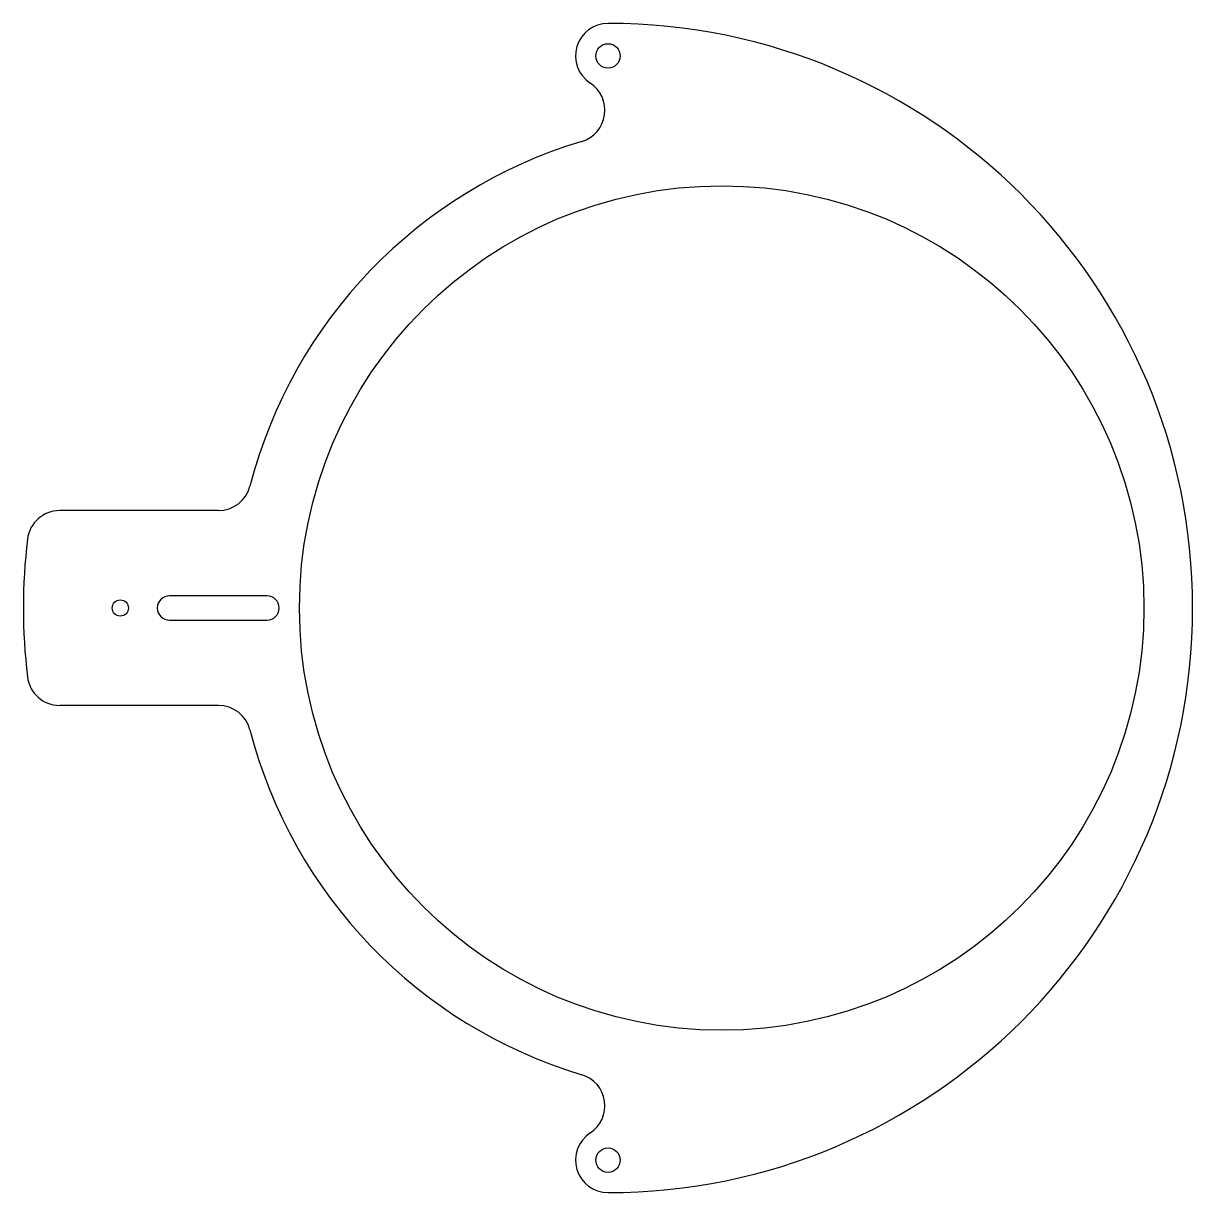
# Model space of a CAD drawing. Header units: inches. Extents: x 33.4 to 51.4, y 8.1 to 26.1.
import ezdxf

# ---------------------------------------------------------------- set-up
doc = ezdxf.new("R2010")
doc.units = ezdxf.units.IN
doc.header["$MEASUREMENT"] = 0

msp = doc.modelspace()

# ---------------------------------------------------------------- linework, layer by layer
at = {"color": 3}
for p, q in [((41.89, 25.564), (41.89, 25.564)), ((36.394, 18.564), (33.949, 18.564)), ((37.14, 17.252), (35.64, 17.252)), ((35.64, 16.877), (37.14, 16.877)), ((36.394, 15.564), (33.949, 15.564)), ((41.89, 8.564), (41.89, 8.564))]:
    msp.add_line(p, q, dxfattribs=at)
for centre, radius in [((42.39, 25.564), 0.188), ((44.14, 17.064), 6.5), ((34.882, 17.064), 0.125), ((42.39, 8.564), 0.188)]:
    msp.add_circle(centre, radius, dxfattribs=at)
for centre, radius, start, end in [((42.39, 25.564), 0.5, 90, 236.8192), ((42.39, 17.064), 9, 270, 90), ((41.843, 24.727), 0.5, 286.6882, 56.8192), ((44.14, 17.064), 7.5, 106.6882, 165.5225), ((36.394, 19.064), 0.5, 270, 345.5225), ((33.949, 18.064), 0.5, 90, 173.2437), ((42.39, 17.064), 9, 173.2437, 186.7563), ((35.64, 17.064), 0.188, 90, 270), ((37.14, 17.064), 0.188, 270, 90), ((33.949, 16.064), 0.5, 186.7563, 270), ((36.394, 15.064), 0.5, 14.4775, 90), ((44.14, 17.064), 7.5, 194.4775, 253.3118), ((41.843, 9.401), 0.5, 303.1808, 73.3118), ((42.39, 8.564), 0.5, 123.1808, 270)]:
    msp.add_arc(centre, radius, start, end, dxfattribs=at)

doc.saveas('drawing.dxf')
